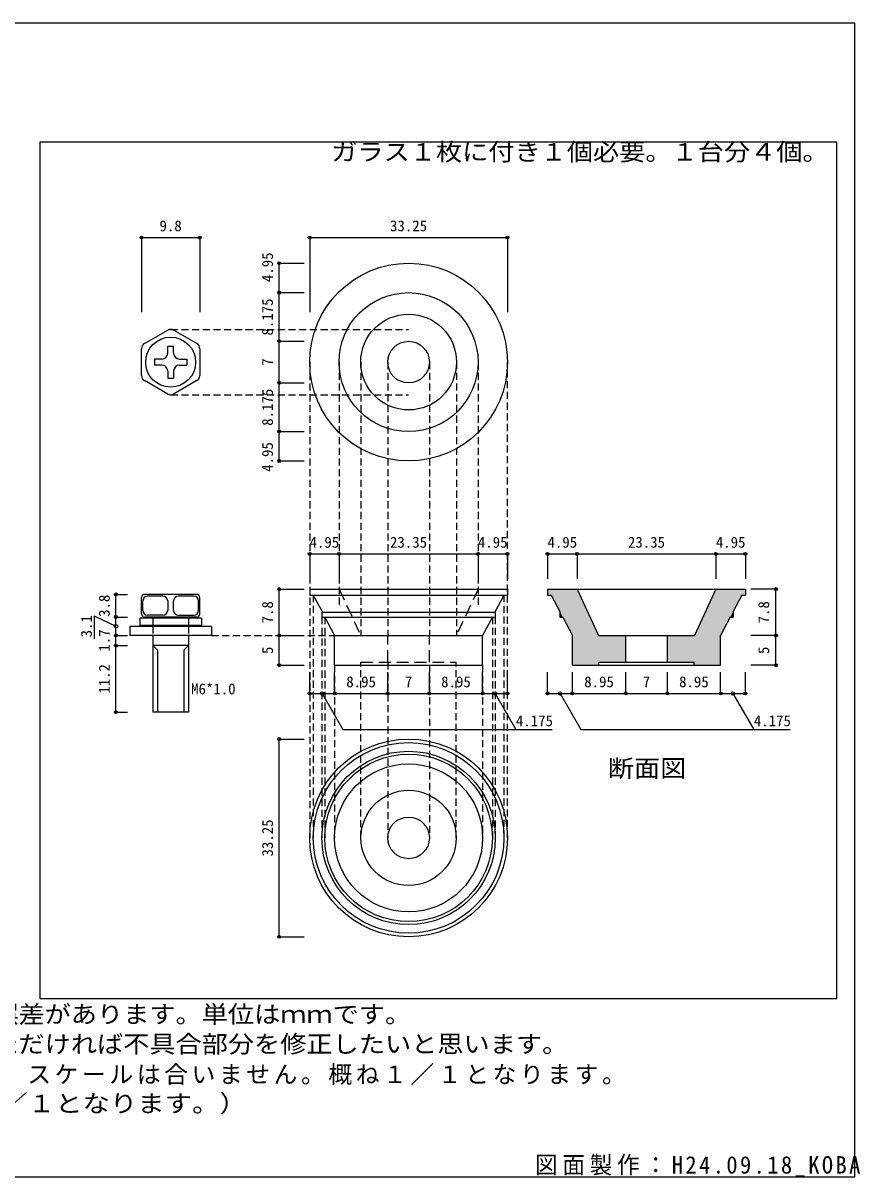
# Model space of a CAD drawing. Units: millimetres on the paper. Extents: x -140 to 141, y -97 to 97.
# Drawn here: x 0.2 to 140.9, y -97 to 97 of the extents above; entities that cross this region are included whole.
import ezdxf
from ezdxf.enums import TextEntityAlignment as Align

# ---------------------------------------------------------------- set-up
doc = ezdxf.new("R2010")
doc.units = ezdxf.units.MM
doc.header["$PDMODE"] = 32
doc.header["$PDSIZE"] = 0.5
doc.linetypes.add('DASHED1', pattern=[1.8, 1.2, -0.6])
doc.linetypes.add('DASHED2', pattern=[3, 2, -1])
doc.layers.add('0-0', color=7, linetype='Continuous')
doc.styles.add('ＭＳ ゴシック', font='')
doc.styles.get('ＭＳ ゴシック').set_extended_font_data('MS Gothic')

msp = doc.modelspace()

# ---------------------------------------------------------------- linework, layer by layer
at = {"layer": '0-0'}
for p, q in [((140, 97), (-140, 97)), ((140, -97), (140, 97)), ((20.1, 60.946), (29.9, 60.946)), ((48.375, 60.946), (81.625, 60.946)), ((43.243, 51.675), (43.243, 56.625)), ((43.243, 43.5), (43.243, 51.675)), ((20.6, 43.118), (24.5, 45.369)), ((29.4, 43.118), (25.5, 45.369)), ((24.5, 42.7), (25.5, 42.7)), ((24.5, 41.5), (24.5, 42.7)), ((25.5, 41.5), (25.5, 42.7)), ((43.243, 36.5), (43.243, 43.5)), ((20.1, 37.748), (20.1, 42.252)), ((29.9, 42.252), (29.9, 37.748)), ((22.3, 40.5), (22.3, 39.5)), ((23.5, 40.5), (22.3, 40.5)), ((23.5, 39.5), (22.3, 39.5)), ((26.5, 40.5), (27.7, 40.5)), ((26.5, 39.5), (27.7, 39.5)), ((27.7, 40.5), (27.7, 39.5)), ((24.5, 34.631), (20.6, 36.882)), ((24.5, 38.5), (24.5, 37.3)), ((24.5, 37.3), (25.5, 37.3)), ((25.5, 38.5), (25.5, 37.3)), ((29.4, 36.882), (25.5, 34.631)), ((43.243, 28.325), (43.243, 36.5)), ((43.243, 23.375), (43.243, 28.325)), ((48.375, 7.745), (53.325, 7.745)), ((53.325, 7.745), (76.675, 7.745)), ((76.675, 7.745), (81.625, 7.745)), ((88.375, 7.745), (93.325, 7.745)), ((93.325, 7.745), (116.675, 7.745)), ((116.675, 7.745), (121.625, 7.745)), ((15.809, -2.86), (15.809, 0.94)), ((20.1, -2.36), (20.1, 0.44)), ((29.4, 0.94), (20.6, 0.94)), ((29.9, -2.36), (29.9, 0.44)), ((43.243, -5.96), (43.243, 1.84)), ((48.375, 1.84), (81.625, 1.84)), ((48.375, 1.84), (48.375, 0.84)), ((48.375, 0.84), (81.625, 0.84)), ((48.976, 0.84), (50.5, -2.06)), ((81.024, 0.84), (79.5, -2.06)), ((81.625, 1.84), (81.625, 0.84)), ((88.375, 1.84), (88.375, 0.84)), ((88.375, 0.84), (88.976, 0.84)), ((88.976, 0.84), (90.5, -2.06)), ((116.675, 1.84), (113.05, -5.96)), ((116.675, 1.84), (121.625, 1.84)), ((121.024, 0.84), (119.5, -2.06)), ((121.024, 0.84), (121.625, 0.84)), ((121.625, 1.84), (121.625, 0.84)), ((126.757, -5.96), (126.757, 1.84)), ((15.809, -5.96), (15.809, -2.86)), ((19.8, -3.06), (19.8, -4.26)), ((30.2, -3.06), (19.8, -3.06)), ((29.4, -2.86), (20.6, -2.86)), ((22, -2.86), (22, -3.06)), ((28, -2.86), (28, -3.06)), ((50.425, -2.06), (79.575, -2.06)), ((50.921, -2.86), (52.55, -5.96)), ((79.079, -2.86), (77.45, -5.96)), ((79.575, -2.06), (79.575, -2.86)), ((90.425, -2.06), (90.425, -2.86)), ((90.425, -2.06), (90.5, -2.06)), ((90.425, -2.86), (90.921, -2.86)), ((90.921, -2.86), (92.55, -5.96)), ((119.079, -2.86), (117.45, -5.96)), ((119.079, -2.86), (119.575, -2.86)), ((119.5, -2.06), (119.575, -2.06)), ((119.575, -2.06), (119.575, -2.86)), ((18.15, -4.46), (18.15, -5.96)), ((31.85, -4.46), (18.15, -4.46)), ((22, -4.26), (22, -4.46)), ((28, -4.26), (28, -4.46)), ((15.809, -7.66), (15.809, -5.96)), ((15.809, -18.86), (15.809, -7.66)), ((22, -5.96), (22, -18.86)), ((28, -7.66), (22, -7.66)), ((28, -5.96), (28, -18.86)), ((43.243, -10.96), (43.243, -5.96)), ((52.55, -10.96), (52.55, -5.96)), ((52.55, -5.96), (77.45, -5.96)), ((77.45, -10.96), (77.45, -5.96)), ((92.55, -10.96), (92.55, -5.96)), ((96.95, -5.96), (101.5, -5.96)), ((101.5, -10.46), (101.5, -5.96)), ((108.5, -10.46), (108.5, -5.96)), ((108.5, -5.96), (113.05, -5.96)), ((117.45, -10.96), (117.45, -5.96)), ((126.757, -10.96), (126.757, -5.96)), ((52.55, -10.96), (77.45, -10.96)), ((92.55, -10.96), (97, -10.96)), ((97, -10.96), (97, -10.46)), ((97, -10.46), (101.5, -10.46)), ((108.5, -10.46), (113, -10.46)), ((113, -10.96), (113, -10.46)), ((113, -10.96), (117.45, -10.96)), ((48.375, -15.715), (52.55, -15.715)), ((52.55, -15.715), (61.5, -15.715)), ((61.5, -15.715), (68.5, -15.715)), ((68.5, -15.715), (77.45, -15.715)), ((77.45, -15.715), (81.625, -15.715)), ((88.375, -15.715), (92.55, -15.715)), ((92.55, -15.715), (101.5, -15.715)), ((101.5, -15.715), (108.5, -15.715)), ((108.5, -15.715), (117.45, -15.715)), ((117.45, -15.715), (121.625, -15.715)), ((28, -18.86), (22, -18.86)), ((43.243, -56.625), (43.243, -23.375)), ((-140, -97), (140, -97))]:
    msp.add_line(p, q, dxfattribs=at)
at = {"layer": '0-0', "color": 4}
for p, q in [((3, 77), (3, -67)), ((137, 77), (3, 77)), ((20.1, 60.946), (20.1, 48.402)), ((29.9, 60.946), (29.9, 48.402)), ((48.375, 60.946), (48.375, 48.402)), ((81.625, 60.946), (81.625, 48.402)), ((43.243, 56.625), (47.448, 56.625)), ((43.243, 51.675), (47.448, 51.675)), ((43.243, 43.5), (47.448, 43.5)), ((43.243, 36.5), (47.448, 36.5)), ((43.243, 28.325), (47.448, 28.325)), ((43.243, 23.375), (47.448, 23.375)), ((48.375, 7.745), (48.375, 3.539)), ((53.325, 7.745), (53.325, 3.539)), ((76.675, 7.745), (76.675, 3.539)), ((81.625, 7.745), (81.625, 3.539)), ((88.375, 7.745), (88.375, 3.539)), ((93.325, 7.745), (93.325, 3.539)), ((116.675, 7.745), (116.675, 3.539)), ((121.625, 7.745), (121.625, 3.539)), ((15.809, 0.94), (17.72, 0.94)), ((23.7, 0.64), (21.1, 0.64)), ((28.9, 0.64), (26.3, 0.64)), ((43.243, 1.84), (47.448, 1.84)), ((93.325, 1.84), (116.675, 1.84)), ((126.757, 1.84), (122.552, 1.84)), ((20.3, -1.76), (20.3, -0.16)), ((24.5, -0.16), (24.5, -1.76)), ((25.5, -1.76), (25.5, -0.16)), ((29.7, -1.76), (29.7, -0.16)), ((12.143, -2.658), (12.143, -6.545)), ((12.143, -2.658), (15.809, -4.41)), ((15.809, -2.86), (17.72, -2.86)), ((23.7, -2.56), (21.1, -2.56)), ((26.3, -2.56), (28.9, -2.56)), ((15.809, -5.96), (17.72, -5.96)), ((15.809, -7.66), (17.72, -7.66)), ((43.243, -5.96), (47.448, -5.96)), ((101.5, -5.96), (108.5, -5.96)), ((126.757, -5.96), (122.552, -5.96)), ((43.243, -10.96), (47.448, -10.96)), ((97, -10.96), (113, -10.96)), ((101.5, -10.46), (108.5, -10.46)), ((126.757, -10.96), (122.552, -10.96)), ((48.375, -15.715), (48.375, -12.147)), ((52.55, -15.715), (52.55, -12.147)), ((61.5, -15.715), (61.5, -12.147)), ((68.5, -15.715), (68.5, -12.147)), ((77.45, -15.715), (77.45, -12.147)), ((81.625, -15.715), (81.625, -12.147)), ((88.375, -15.715), (88.375, -12.147)), ((92.55, -15.715), (92.55, -12.147)), ((101.5, -15.715), (101.5, -12.147)), ((108.5, -15.715), (108.5, -12.147)), ((117.45, -15.715), (117.45, -12.147)), ((121.625, -15.715), (121.625, -12.147)), ((50.462, -15.715), (53.962, -21.777)), ((79.538, -15.715), (83.038, -21.777)), ((90.463, -15.715), (93.963, -21.777)), ((119.538, -15.715), (123.038, -21.777)), ((15.809, -18.86), (17.72, -18.86)), ((53.962, -21.777), (89.152, -21.777)), ((93.963, -21.777), (129.142, -21.777)), ((43.243, -23.375), (47.448, -23.375)), ((43.243, -56.625), (47.448, -56.625))]:
    msp.add_line(p, q, dxfattribs=at)
at = {"layer": '0-0', "color": 4, "linetype": 'DASHED1'}
for p, q in [((25, 45.503), (65, 45.503)), ((48.375, 40), (48.375, -40)), ((53.325, 40), (53.325, -1.084)), ((56.95, 40), (56.95, -5.96)), ((61.5, 40), (61.5, -5.96)), ((68.5, 40), (68.5, -5.96)), ((73.05, 40), (73.05, -5.96)), ((76.675, 40), (76.675, -1.084)), ((81.625, -40), (81.625, 40)), ((25, 34.497), (65, 34.497)), ((48.976, 0.84), (48.976, -40)), ((81.024, 0.84), (81.024, -40)), ((50.425, -2.86), (50.425, -40)), ((50.921, -2.86), (50.921, -40)), ((79.079, -2.86), (79.079, -40)), ((79.575, -2.86), (79.575, -40)), ((31.85, -5.96), (52.55, -5.96)), ((52.55, -10.96), (52.55, -40)), ((57, -40), (57, -10.96)), ((61.5, -10.46), (61.5, -40)), ((68.5, -10.96), (68.5, -40)), ((73, -40), (73, -10.96)), ((77.45, -10.96), (77.45, -40))]:
    msp.add_line(p, q, dxfattribs=at)
at = {"layer": '0-0', "linetype": 'DASHED2'}
for p, q in [((53.325, 1.84), (56.95, -5.96)), ((76.675, 1.84), (73.05, -5.96)), ((61.5, -10.46), (61.5, -5.96)), ((68.5, -10.46), (68.5, -5.96)), ((57, -10.46), (73, -10.46)), ((57, -10.96), (57, -10.46)), ((73, -10.96), (73, -10.46))]:
    msp.add_line(p, q, dxfattribs=at)
at = {"layer": '0-0', "linetype": 'DASHED1'}
for p, q in [((22, -3.06), (22, -4.26)), ((28, -3.06), (28, -4.26)), ((22, -4.46), (22, -5.96)), ((28, -4.46), (28, -5.96))]:
    msp.add_line(p, q, dxfattribs=at)
at = {"layer": '0-0', "color": 4}
for points in [[(3, -67), (137, -67), (137, 77)], [(22, -7.66), (22.8, -8.46), (22.8, -18.86)], [(28, -7.66), (27.2, -8.46), (27.2, -18.86)]]:
    msp.add_lwpolyline(points, dxfattribs=at)
at = {"layer": '0-0'}
for points in [[(88.375, 1.84), (93.325, 1.84), (96.95, -5.96)], [(30.2, -3.06), (30.2, -4.26), (19.8, -4.26)], [(50.425, -2.06), (50.425, -2.86), (79.575, -2.86)], [(31.85, -4.46), (31.85, -5.96), (18.15, -5.96)]]:
    msp.add_lwpolyline(points, dxfattribs=at)
for centre, radius in [((65, 40), 16.625), ((65, 40), 11.675), ((65, 40), 8.05), ((25, 40), 4.2), ((65, 40), 3.5), ((65, -40), 16.625), ((65, -40), 16.024), ((65, -40), 14.575), ((65, -40), 14.079), ((65, -40), 12.45), ((65, -40), 8), ((65, -40), 3.5)]:
    msp.add_circle(centre, radius, dxfattribs=at)
at = {"layer": '0-0', "color": 4}
for centre in [(15.809, -4.41), (50.462, -15.715), (79.538, -15.715), (90.463, -15.715), (119.538, -15.715)]:
    msp.add_circle(centre, 0.3, dxfattribs=at)
at = {"layer": '0-0'}
for centre, radius, start, end in [((25, 44.503), 1, 60, 120), ((21.1, 42.252), 1, 120, 180), ((28.9, 42.252), 1, 0, 60), ((23.5, 41.5), 1, 270, 0), ((26.5, 41.5), 1, 180, 270), ((23.5, 38.5), 1, 0, 90), ((26.5, 38.5), 1, 90, 180), ((21.1, 37.748), 1, 180, 240), ((28.9, 37.748), 1, 300, 0), ((25, 35.497), 1, 240, 300), ((20.6, 0.44), 0.5, 90, 180), ((29.4, 0.44), 0.5, 0, 90), ((20.6, -2.36), 0.5, 180, 270), ((29.4, -2.36), 0.5, 270, 0)]:
    msp.add_arc(centre, radius, start, end, dxfattribs=at)
at = {"layer": '0-0', "color": 4}
for centre, start, end in [((21.1, -0.16), 90, 180), ((23.7, -0.16), 0, 90), ((26.3, -0.16), 90, 180), ((28.9, -0.16), 0, 90), ((21.1, -1.76), 180, 270), ((23.7, -1.76), 270, 0), ((26.3, -1.76), 180, 270), ((28.9, -1.76), 270, 0)]:
    msp.add_arc(centre, 0.8, start, end, dxfattribs=at)
at = {"layer": '0-0'}
for p in [(20.1, 60.946), (29.9, 60.946), (48.375, 60.946), (81.625, 60.946), (43.243, 56.625), (43.243, 51.675), (43.243, 43.5), (43.243, 36.5), (43.243, 28.325), (43.243, 23.375), (48.375, 7.745), (53.325, 7.745), (76.675, 7.745), (81.625, 7.745), (88.375, 7.745), (93.325, 7.745), (116.675, 7.745), (121.625, 7.745), (43.243, 1.84), (126.757, 1.84), (15.809, 0.94), (15.809, -2.86), (15.809, -5.96), (43.243, -5.96), (126.757, -5.96), (15.809, -7.66), (43.243, -10.96), (126.757, -10.96), (48.375, -15.715), (52.55, -15.715), (61.5, -15.715), (68.5, -15.715), (77.45, -15.715), (81.625, -15.715), (88.375, -15.715), (92.55, -15.715), (101.5, -15.715), (108.5, -15.715), (117.45, -15.715), (121.625, -15.715), (15.809, -18.86), (43.243, -23.375), (43.243, -56.625)]:
    msp.add_point(p, dxfattribs=at)
at = {"layer": '0-0', "color": 9}
for points in [[(93.325, 1.84), (88.375, 1.84), (88.375, 0.84)], [(93.325, 1.84), (88.375, 0.84), (88.976, 0.84)], [(93.325, 1.84), (88.976, 0.84), (90.5, -2.06)], [(90.5, -2.06), (92.55, -5.96), (93.325, 1.84)], [(92.55, -5.96), (96.95, -5.96), (93.325, 1.84)], [(121.024, 0.84), (116.675, 1.84), (113.05, -5.96)], [(113.05, -5.96), (119.079, -2.86), (121.024, 0.84)], [(121.625, 0.84), (121.625, 1.84), (116.675, 1.84)], [(121.024, 0.84), (121.625, 0.84), (116.675, 1.84)], [(90.425, -2.06), (90.425, -2.86), (90.921, -2.86)], [(90.5, -2.06), (90.425, -2.06), (90.921, -2.86)], [(113, -10.46), (117.45, -5.96), (119.079, -2.86)], [(113.05, -5.96), (113, -10.46), (119.079, -2.86)], [(119.079, -2.86), (119.575, -2.86), (119.575, -2.06)], [(119.079, -2.86), (119.575, -2.06), (119.5, -2.06)], [(92.55, -5.96), (92.55, -10.96), (97, -10.96)], [(92.55, -5.96), (97, -10.96), (97, -10.46)], [(92.55, -5.96), (97, -10.46), (101.5, -10.46)], [(92.55, -5.96), (101.5, -10.46), (101.5, -5.96)], [(108.5, -5.96), (108.5, -10.46), (113, -10.46)], [(113.05, -5.96), (108.5, -5.96), (113, -10.46)], [(113, -10.46), (117.45, -10.96), (117.45, -5.96)], [(113, -10.46), (113, -10.96), (117.45, -10.96)]]:
    msp.add_solid(points, dxfattribs=at)

# ---------------------------------------------------------------- texts
at = {"layer": '0-0', "style": 'ＭＳ ゴシック'}
for s, width, p in [('ガラス１枚に付き１個必要。１台分４個。', 1.1, (52, 73)), ('断面図', 1.1, (98.5, -30.638)), ('・中古品をノギスにて計測していますので、新品と比べると寸法の誤差があります。単位はｍｍです。', 1.1, (-137, -72)), ('・この図面にてローラーを製作、取付した場合、作動状況を連絡いただければ不具合部分を修正したいと思います。', 1.1, (-137, -77)), ('\u3000（原図ファイルを開く場合は、JW_CADを使用してください。１／１となります。）', 1.15, (-137, -87))]:
    msp.add_text(s, height=2.933, dxfattribs=dict(at, width=width)).set_placement(p, align=Align.BOTTOM_LEFT)
at = {"layer": '0-0', "color": 4, "style": 'ＭＳ ゴシック'}
for s, p in [('9.8', (23.125, 61.446)), ('33.25', (61.875, 61.446)), ('4.95', (48.35, 8.245)), ('23.35', (61.875, 8.245)), ('4.95', (76.65, 8.245)), ('4.95', (88.35, 8.245)), ('23.35', (101.875, 8.245)), ('4.95', (116.65, 8.245)), ('8.95', (54.525, -15.215)), ('7', (64.375, -15.215)), ('8.95', (70.475, -15.215)), ('8.95', (94.525, -15.215)), ('7', (104.375, -15.215)), ('8.95', (110.475, -15.215)), ('M6*1.0', (28.439, -16.412)), ('4.175', (83.038, -21.777)), ('4.175', (123.038, -21.777))]:
    msp.add_text(s, height=1.833, dxfattribs=at).set_placement(p, align=Align.BOTTOM_LEFT)
for s, p in [('4.95', (42.743, 53.45)), ('8.175', (42.743, 44.462)), ('7', (42.743, 39.375)), ('8.175', (42.743, 29.288)), ('4.95', (42.743, 21.55)), ('3.8', (15.309, -2.835)), ('7.8', (42.743, -3.935)), ('7.8', (126.157, -3.935)), ('3.1', (12.309, -6.285)), ('1.7', (15.309, -8.685)), ('5', (42.743, -9.085)), ('5', (126.157, -9.085)), ('11.2', (15.309, -15.76)), ('33.25', (42.743, -43.125))]:
    msp.add_text(s, height=1.833, rotation=90, dxfattribs=at).set_placement(p, align=Align.BOTTOM_LEFT)
at = {"layer": '0-0', "char_height": 2.933, "attachment_point": 7, "style": 'ＭＳ ゴシック'}
for s, insert in [('\\T1.15;・図面はJW_CAD(Ver.7.04a)を使用し、PDFに変換していますので、スケールは合いません。概ね１／１となります。', (-137, -82)), ('\\T1.21;\\W0.95;図面製作：H24.09.18_KOBA', (86.25, -97))]:
    msp.add_mtext(s, dxfattribs=dict(at, insert=insert))

doc.saveas('drawing.dxf')
